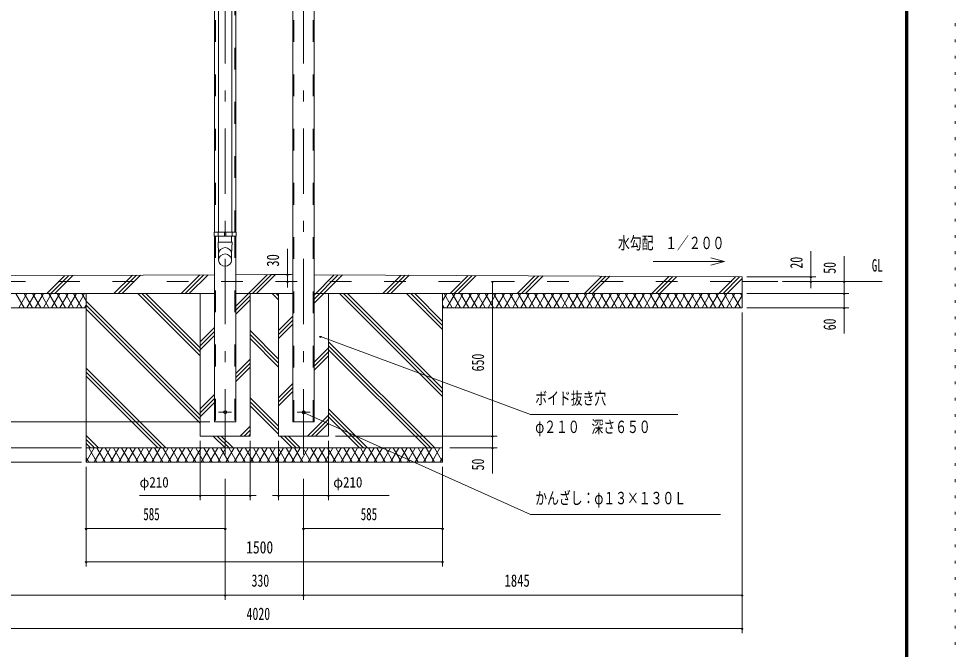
# Model space of a CAD drawing. Units: millimetres, scale not verified. Extents: x -31546 to 31551, y -14700 to 14700.
# Drawn here: x 17759 to 31551, y -3885 to 5408 of the extents above; entities that cross this region are included whole.
import ezdxf
from ezdxf.enums import TextEntityAlignment as Align

# ---------------------------------------------------------------- set-up
doc = ezdxf.new("R2010")
doc.units = ezdxf.units.MM
doc.header["$LTSCALE"] = 80
for name, pattern in [('USER2', [10, 4, -6]), ('USER3', [24, 12, -5, 2, -5]), ('USER4', [3, 0.5, -2.5])]:
    doc.linetypes.add(name, pattern=pattern)
for name, color, linetype, lineweight in [('0-6_2-02BOLD', 7, 'Continuous', 18), ('0-7_2-12HIDDEN', 3, 'USER2', 18), ('0-8_2-22CENTER', 3, 'USER3', 18), ('0-A_2-52DIM', 3, 'Continuous', 18), ('0-B_2-62HATCH', 2, 'Continuous', 18), ('0-C_F-F1PAPER', 5, 'Continuous', 18), ('0-D_F-E_J_ADD', 5, 'USER4', 18)]:
    doc.layers.add(name, color=color, linetype=linetype, lineweight=lineweight)
doc.styles.add('ＭＳ ゴシック', font='')
doc.styles.get('ＭＳ ゴシック').set_extended_font_data('MS Gothic')

msp = doc.modelspace()

# ---------------------------------------------------------------- linework, layer by layer
at = {"layer": '0-6_2-02BOLD'}
for p, q in [((20702.26, 8497.9), (20702.26, 2260.9)), ((20894.79, 2260.9), (20894.79, 8497.9)), ((20642.59, 7787.41), (20642.59, 2260.9)), ((20954.44, 2260.9), (20954.44, 7787.41)), ((21797.6, 7787.41), (21797.6, -531.6)), ((22109.45, 7787.41), (22109.45, -532.1)), ((20636.99, 2260.9), (20636.99, 2204.9)), ((20798.52, 2260.9), (20636.99, 2260.9)), ((20696.69, 2260.9), (20696.69, 2204.9)), ((20787.84, 2260.9), (20787.84, 2204.9)), ((20798.52, 2232.9), (20787.84, 2232.9)), ((20798.52, 2260.9), (20960.04, 2260.9)), ((20798.52, 2232.9), (20809.19, 2232.9)), ((20809.19, 2260.9), (20809.19, 2204.9)), ((20900.34, 2260.9), (20900.34, 2204.9)), ((20960.04, 2260.9), (20960.04, 2204.9)), ((20798.52, 2204.9), (20636.99, 2204.9)), ((20642.59, 2204.9), (20642.59, -532.1)), ((20901.75, 2115.79), (20695.25, 2115.79)), ((20695.25, 2115.79), (20702.26, 1941.96)), ((20702.24, 2115.78), (20702.24, 2204.9)), ((20798.52, 2204.9), (20960.04, 2204.9)), ((20894.73, 2115.78), (20894.73, 2204.9)), ((20894.75, 1941.96), (20901.75, 2115.79)), ((20954.44, 2204.9), (20954.44, -532.1)), ((20702.26, 1941.96), (20702.26, 1851.51)), ((20894.75, 1851.51), (20894.75, 1941.96)), ((21376.02, 1637.9), (20954.44, 1635.81)), ((21376.02, 1637.9), (21797.59, 1635.81)), ((22109.44, 1634.25), (28411.02, 1602.9)), ((28411.02, 1602.9), (28411.02, 1147.9)), ((28411.02, 1532.9), (28936.02, 1532.9)), ((20642.59, 1357.9), (14341.02, 1357.9)), ((20431.02, 1357.9), (20431.02, -742.1)), ((21797.6, 1357.9), (20954.44, 1357.9)), ((21166.02, 1357.9), (21166.02, -742.1)), ((28411.02, 1357.9), (22109.45, 1357.9)), ((22321.02, 1357.9), (22321.02, -742.1)), ((24001.02, 1357.9), (24001.02, -1127.1)), ((18751.02, 1147.9), (14341.02, 1147.9)), ((24001.02, 1147.9), (28411.02, 1147.9)), ((20642.59, -532.1), (20954.44, -532.1)), ((21798.1, -532.1), (22109.46, -532.1)), ((20431.02, -742.1), (21166.02, -742.1)), ((18751.02, -917.1), (24001.02, -917.1))]:
    msp.add_line(p, q, dxfattribs=at)
for points in [[(20642.59, 1634.25), (14341.02, 1602.9), (14341.02, 1147.9)], [(18751.02, 1357.9), (18751.02, -1127.1), (24001.02, -1127.1)], [(21586.02, 1357.9), (21586.02, -742.1), (22321.02, -742.1)]]:
    msp.add_lwpolyline(points, dxfattribs=at)
for centre in [(20798.52, -392.1), (21953.52, -392.1)]:
    msp.add_circle(centre, 22.75, dxfattribs=at)
for centre, radius, start, end in [((20798.52, 1938.53), 96.43, 3.55867, 176.44133), ((20798.52, 1845.52), 96.43, 3.55867, 176.44133), ((20798.52, 1857.5), 96.44, 183.56303, 356.43697), ((21798.1, -531.6), 0.5, 180, 270)]:
    msp.add_arc(centre, radius, start, end, dxfattribs=at)
at = {"layer": '0-7_2-12HIDDEN'}
for p, q in [((20657.29, 7787.41), (20657.29, 2260.9)), ((20939.74, 2260.9), (20939.74, 7787.41)), ((21812.3, 7787.41), (21812.3, -532.1)), ((22094.75, 7787.41), (22094.75, -532.1)), ((20657.29, 2204.9), (20657.29, -532.1)), ((20939.74, 2204.9), (20939.74, -532.1)), ((14341.02, 1532.9), (28411.02, 1532.9))]:
    msp.add_line(p, q, dxfattribs=at)
at = {"layer": '0-8_2-22CENTER'}
for p, q in [((20798.52, 9547.9), (20798.52, -1302.1)), ((21953.52, 9547.9), (21953.52, -1302.1)), ((20703.31, -392.1), (20893.72, -392.1)), ((21858.31, -392.1), (22048.72, -392.1))]:
    msp.add_line(p, q, dxfattribs=at)
at = {"layer": '0-A_2-52DIM'}
for p, q in [((21716.97, 1445.03), (21716.97, 2015.9)), ((29426.02, 1438.97), (29426.02, 1980.9)), ((28154, 1827.81), (27104, 1827.81)), ((28154, 1827.81), (27951.15, 1882.16)), ((28154, 1827.81), (27951.15, 1773.46)), ((29916.02, 1910.9), (29916.02, 769.9)), ((21772.69, 1637.9), (21465.75, 1637.9)), ((21730.97, 1637.9), (21702.97, 1637.9)), ((21730.97, 1532.9), (21702.97, 1532.9)), ((24750.02, 1532.9), (24722.02, 1532.9)), ((24736.02, 1532.9), (24736.02, -1295.1)), ((28481.01, 1602.9), (29496.02, 1602.9)), ((29006.01, 1532.9), (30476.02, 1532.9)), ((29440.02, 1602.9), (29412.02, 1602.9)), ((29440.02, 1532.9), (29412.02, 1532.9)), ((29930.02, 1532.9), (29902.02, 1532.9)), ((28481.01, 1357.9), (29986.02, 1357.9)), ((29930.02, 1357.9), (29902.02, 1357.9)), ((28481.01, 1147.9), (29986.02, 1147.9)), ((29930.02, 1147.9), (29902.02, 1147.9)), ((28411.02, 1077.9), (28411.02, -3647.09)), ((22216.97, 723.56), (22188.97, 723.56)), ((25296.02, -427.1), (22202.97, 723.56)), ((21975.04, -402.52), (21947.04, -402.52)), ((25296.02, -1897.1), (21961.04, -402.52)), ((20572.59, -532.1), (12276.03, -532.1)), ((27466.02, -427.1), (25296.02, -427.1)), ((20431.02, -812.1), (20431.02, -1687.1)), ((21166.02, -812.1), (21166.02, -1687.1)), ((21586.02, -812.1), (21586.02, -1687.1)), ((22321.02, -812.1), (22321.02, -1687.1)), ((22426.02, -742.1), (24806.02, -742.1)), ((24750.02, -742.1), (24722.02, -742.1)), ((18681.02, -917.1), (11786.02, -917.1)), ((24106.02, -917.1), (24806.02, -917.1)), ((24750.02, -917.1), (24722.02, -917.1)), ((18681.02, -1127.1), (11786.02, -1127.1)), ((18751.02, -1197.1), (18751.02, -2667.1)), ((24001.02, -1197.1), (24001.02, -2667.1)), ((20798.52, -1372.1), (20798.52, -3157.09)), ((21953.52, -1372.1), (21953.52, -3157.09)), ((19538.52, -1617.1), (21253.51, -1617.1)), ((20445.02, -1617.1), (20417.02, -1617.1)), ((21180.02, -1617.1), (21152.02, -1617.1)), ((23213.52, -1617.1), (21498.52, -1617.1)), ((21600.02, -1617.1), (21572.02, -1617.1)), ((22335.02, -1617.1), (22307.02, -1617.1)), ((25296.02, -1897.1), (28096.02, -1897.1)), ((18765.02, -2107.1), (18737.02, -2107.1)), ((18751.02, -2107.1), (20798.52, -2107.1)), ((20812.52, -2107.1), (20784.52, -2107.1)), ((21967.52, -2107.1), (21939.52, -2107.1)), ((21953.52, -2107.1), (24001.02, -2107.1)), ((24015.02, -2107.1), (23987.02, -2107.1)), ((18765.02, -2597.1), (18737.02, -2597.1)), ((18751.02, -2597.1), (24001.02, -2597.1)), ((24015.02, -2597.1), (23987.02, -2597.1)), ((28411.02, -3087.09), (14341.02, -3087.09)), ((20812.52, -3087.09), (20784.52, -3087.09)), ((21967.52, -3087.09), (21939.52, -3087.09)), ((28425.02, -3087.09), (28397.02, -3087.09)), ((14341.02, -3577.09), (28411.02, -3577.09)), ((28425.02, -3577.09), (28397.02, -3577.09))]:
    msp.add_line(p, q, dxfattribs=at)
for centre in [(21716.97, 1637.9), (21716.97, 1532.9), (24736.02, 1532.9), (29426.02, 1602.9), (29426.02, 1532.9), (29916.02, 1532.9), (29916.02, 1357.9), (29916.02, 1147.9), (22202.97, 723.56), (21961.04, -402.52), (24736.02, -742.1), (24736.02, -917.1), (20431.02, -1617.1), (21166.02, -1617.1), (21586.02, -1617.1), (22321.02, -1617.1), (18751.02, -2107.1), (20798.52, -2107.1), (21953.52, -2107.1), (24001.02, -2107.1), (18751.02, -2597.1), (24001.02, -2597.1), (20798.52, -3087.09), (21953.52, -3087.09), (28411.02, -3087.09), (28411.02, -3577.09)]:
    msp.add_arc(centre, 14, 180, 0, dxfattribs=at)
at = {"layer": '0-B_2-62HATCH'}
for p, q in [((18171.78, 1357.9), (18437.16, 1623.28)), ((18231.18, 1357.9), (18496.85, 1623.58)), ((18290.57, 1357.9), (18556.54, 1623.88)), ((19161.73, 1357.9), (19432.05, 1628.23)), ((19221.12, 1357.9), (19491.75, 1628.53)), ((19280.52, 1357.9), (19551.45, 1628.83)), ((20151.68, 1357.9), (20426.95, 1633.18)), ((20211.07, 1357.9), (20486.65, 1633.48)), ((20270.47, 1357.9), (20546.34, 1633.77)), ((20954.44, 1170.71), (21421.4, 1637.68)), ((21201.02, 1357.9), (21480.5, 1637.38)), ((21260.42, 1357.9), (21539.6, 1637.09)), ((22109.45, 1335.78), (22406.45, 1632.78)), ((22109.45, 1276.38), (22465.55, 1632.48)), ((22109.45, 1216.99), (22524.65, 1632.19)), ((23121.52, 1357.9), (23391.5, 1627.88)), ((23180.92, 1357.9), (23450.6, 1627.58)), ((23240.32, 1357.9), (23509.7, 1627.29)), ((24111.47, 1357.9), (24376.55, 1622.97)), ((24170.87, 1357.9), (24435.65, 1622.68)), ((24230.27, 1357.9), (24494.75, 1622.39)), ((25101.42, 1357.9), (25361.59, 1618.07)), ((25160.82, 1357.9), (25420.7, 1617.78)), ((25220.22, 1357.9), (25479.8, 1617.49)), ((26091.37, 1357.9), (26346.64, 1613.17)), ((26150.77, 1357.9), (26405.74, 1612.88)), ((26210.16, 1357.9), (26464.85, 1612.59)), ((27081.32, 1357.9), (27331.69, 1608.27)), ((27140.72, 1357.9), (27390.79, 1607.98)), ((27200.12, 1357.9), (27449.9, 1607.68)), ((28071.27, 1357.9), (28316.74, 1603.37)), ((28130.66, 1357.9), (28375.85, 1603.08)), ((28190.06, 1357.9), (28411.02, 1578.86)), ((17839.74, 1147.9), (17718.5, 1357.9)), ((17758.92, 1147.9), (17880.15, 1357.9)), ((17960.98, 1147.9), (17839.74, 1357.9)), ((17880.15, 1147.9), (18001.4, 1357.9)), ((18082.23, 1147.9), (17960.98, 1357.9)), ((18001.4, 1147.9), (18122.64, 1357.9)), ((18203.47, 1147.9), (18082.23, 1357.9)), ((18122.64, 1147.9), (18243.89, 1357.9)), ((18324.72, 1147.9), (18203.47, 1357.9)), ((18243.89, 1147.9), (18365.13, 1357.9)), ((18445.96, 1147.9), (18324.72, 1357.9)), ((18365.13, 1147.9), (18486.38, 1357.9)), ((18567.2, 1147.9), (18445.96, 1357.9)), ((18486.38, 1147.9), (18607.62, 1357.9)), ((18688.45, 1147.9), (18567.2, 1357.9)), ((18607.62, 1147.9), (18728.86, 1357.9)), ((18751.02, 1249.53), (18688.45, 1357.9)), ((18751.02, 1247.45), (20431.02, -432.55)), ((19511.72, 1357.9), (20431.02, 438.61)), ((19571.12, 1357.9), (20431.02, 498)), ((19630.52, 1357.9), (20431.02, 557.4)), ((20954.44, 1111.32), (21166.02, 1322.9)), ((20954.44, 1051.92), (21166.02, 1263.5)), ((21491.62, 1357.9), (21586.02, 1263.5)), ((21551.02, 1357.9), (21586.02, 1322.9)), ((22481.57, 1357.9), (24001.02, -161.55)), ((22540.96, 1357.9), (24001.02, -102.15)), ((22600.36, 1357.9), (24001.02, -42.75)), ((23471.52, 1357.9), (24001.02, 828.4)), ((23530.91, 1357.9), (24001.02, 887.8)), ((23590.31, 1357.9), (24001.02, 947.2)), ((24001.02, 1249.55), (24063.58, 1357.9)), ((24144.41, 1147.9), (24023.16, 1357.9)), ((24063.58, 1147.9), (24184.82, 1357.9)), ((24265.65, 1147.9), (24144.41, 1357.9)), ((24184.82, 1147.9), (24306.07, 1357.9)), ((24386.9, 1147.9), (24265.65, 1357.9)), ((24306.07, 1147.9), (24427.31, 1357.9)), ((24508.14, 1147.9), (24386.9, 1357.9)), ((24427.31, 1147.9), (24548.55, 1357.9)), ((24629.38, 1147.9), (24508.13, 1357.9)), ((24548.55, 1147.9), (24669.79, 1357.9)), ((24750.63, 1147.9), (24629.38, 1357.9)), ((24669.79, 1147.9), (24791.04, 1357.9)), ((24871.87, 1147.9), (24750.63, 1357.9)), ((24791.04, 1147.9), (24912.28, 1357.9)), ((24993.11, 1147.9), (24871.87, 1357.9)), ((24912.28, 1147.9), (25033.53, 1357.9)), ((25114.36, 1147.9), (24993.12, 1357.9)), ((25033.53, 1147.9), (25154.77, 1357.9)), ((25235.6, 1147.9), (25114.36, 1357.9)), ((25154.78, 1147.9), (25276.01, 1357.9)), ((25356.84, 1147.9), (25235.6, 1357.9)), ((25276.01, 1147.9), (25397.26, 1357.9)), ((25478.09, 1147.9), (25356.84, 1357.9)), ((25397.26, 1147.9), (25518.5, 1357.9)), ((25599.33, 1147.9), (25478.09, 1357.9)), ((25518.5, 1147.9), (25639.75, 1357.9)), ((25720.58, 1147.9), (25599.33, 1357.9)), ((25639.75, 1147.9), (25760.99, 1357.9)), ((25841.82, 1147.9), (25720.58, 1357.9)), ((25760.99, 1147.9), (25882.23, 1357.9)), ((25963.06, 1147.9), (25841.82, 1357.9)), ((25882.23, 1147.9), (26003.48, 1357.9)), ((26084.31, 1147.9), (25963.06, 1357.9)), ((26003.48, 1147.9), (26124.72, 1357.9)), ((26205.55, 1147.9), (26084.31, 1357.9)), ((26124.72, 1147.9), (26245.96, 1357.9)), ((26326.8, 1147.9), (26205.55, 1357.9)), ((26245.97, 1147.9), (26367.21, 1357.9)), ((26448.04, 1147.9), (26326.79, 1357.9)), ((26367.21, 1147.9), (26488.46, 1357.9)), ((26569.28, 1147.9), (26448.04, 1357.9)), ((26488.46, 1147.9), (26609.69, 1357.9)), ((26690.53, 1147.9), (26569.28, 1357.9)), ((26609.69, 1147.9), (26730.94, 1357.9)), ((26811.77, 1147.9), (26690.52, 1357.9)), ((26730.94, 1147.9), (26852.18, 1357.9)), ((26933.01, 1147.9), (26811.77, 1357.9)), ((26852.18, 1147.9), (26973.43, 1357.9)), ((27054.26, 1147.9), (26933.01, 1357.9)), ((26973.43, 1147.9), (27094.67, 1357.9)), ((27175.5, 1147.9), (27054.26, 1357.9)), ((27094.67, 1147.9), (27215.91, 1357.9)), ((27296.74, 1147.9), (27175.5, 1357.9)), ((27215.91, 1147.9), (27337.16, 1357.9)), ((27417.99, 1147.9), (27296.74, 1357.9)), ((27337.16, 1147.9), (27458.4, 1357.9)), ((27539.23, 1147.9), (27417.99, 1357.9)), ((27458.4, 1147.9), (27579.65, 1357.9)), ((27660.48, 1147.9), (27539.23, 1357.9)), ((27579.65, 1147.9), (27700.89, 1357.9)), ((27781.72, 1147.9), (27660.48, 1357.9)), ((27700.89, 1147.9), (27822.13, 1357.9)), ((27902.96, 1147.9), (27781.72, 1357.9)), ((27822.13, 1147.9), (27943.38, 1357.9)), ((28024.21, 1147.9), (27902.96, 1357.9)), ((27943.37, 1147.9), (28064.62, 1357.9)), ((28145.45, 1147.9), (28024.21, 1357.9)), ((28064.62, 1147.9), (28185.86, 1357.9)), ((28266.69, 1147.9), (28145.45, 1357.9)), ((28185.86, 1147.9), (28307.11, 1357.9)), ((28387.94, 1147.9), (28266.69, 1357.9)), ((28307.11, 1147.9), (28411.02, 1327.88)), ((28411.02, 1317.92), (28387.94, 1357.9)), ((18728.86, 1147.9), (18751.02, 1186.28)), ((18751.02, 1188.05), (20431.02, -491.95)), ((18751.02, 1128.66), (20431.02, -551.34)), ((24023.16, 1147.9), (24001.02, 1186.26)), ((21586.02, 812.35), (21797.6, 1023.93)), ((20431.02, 647.29), (20642.59, 858.86)), ((21586.02, 752.95), (21797.6, 964.53)), ((21586.02, 693.55), (21797.6, 905.13)), ((20431.02, 587.9), (20642.59, 799.47)), ((20431.02, 528.5), (20642.59, 740.07)), ((21166.02, 812.35), (21586.02, 392.35)), ((21166.02, 752.95), (21586.02, 332.95)), ((21166.02, 693.56), (21586.02, 273.55)), ((22109.45, 345.83), (22321.02, 557.4)), ((22321.02, 647.3), (23885.41, -917.1)), ((22321.02, 587.9), (23826.01, -917.1)), ((22109.45, 286.44), (22321.02, 498)), ((22109.45, 227.04), (22321.02, 438.6)), ((22321.02, 528.5), (23766.62, -917.1)), ((20954.44, 180.76), (21166.02, 392.35)), ((20954.44, 121.37), (21166.02, 332.95)), ((18751.02, 257.5), (19925.62, -917.1)), ((18751.02, 198.1), (19866.22, -917.1)), ((18751.02, 138.71), (19806.82, -917.1)), ((20954.44, 61.97), (21166.02, 273.55)), ((21586.02, -177.6), (21797.6, 33.98)), ((20431.02, -342.65), (20642.59, -131.08)), ((21586.02, -237), (21797.6, -25.42)), ((21586.02, -296.39), (21797.6, -84.82)), ((20431.02, -402.05), (20642.59, -190.48)), ((20431.02, -461.45), (20642.59, -249.88)), ((21166.02, -177.6), (21586.02, -597.6)), ((21166.02, -237), (21586.02, -657)), ((21166.02, -296.39), (21586.02, -716.4)), ((22321.02, -342.65), (22895.46, -917.1)), ((22321.02, -402.05), (22836.07, -917.1)), ((22011.48, -742.1), (22321.02, -432.55)), ((22070.87, -742.1), (22321.02, -491.95)), ((22130.27, -742.1), (22321.02, -551.35)), ((22321.02, -461.45), (22776.67, -917.1)), ((21021.52, -742.1), (21166.02, -597.6)), ((21080.92, -742.1), (21166.02, -657)), ((18751.02, -732.45), (18935.67, -917.1)), ((18751.02, -791.85), (18876.27, -917.1)), ((20621.77, -742.1), (20796.77, -917.1)), ((20681.17, -742.1), (20856.17, -917.1)), ((20740.57, -742.1), (20915.57, -917.1)), ((21140.32, -742.1), (21166.02, -716.4)), ((21611.72, -742.1), (21786.72, -917.1)), ((21671.12, -742.1), (21846.12, -917.1)), ((21730.52, -742.1), (21905.51, -917.1)), ((18751.02, -851.24), (18816.87, -917.1)), ((18751.02, -1123.72), (18870.31, -917.1)), ((18910.72, -1127.1), (18789.49, -917.1)), ((18870.31, -1127.1), (18991.55, -917.1)), ((19031.97, -1127.1), (18910.72, -917.1)), ((18991.56, -1127.1), (19112.8, -917.1)), ((19153.22, -1127.1), (19031.97, -917.1)), ((19112.8, -1127.1), (19234.04, -917.1)), ((19274.46, -1127.1), (19153.22, -917.1)), ((19234.04, -1127.1), (19355.29, -917.1)), ((19395.7, -1127.1), (19274.46, -917.1)), ((19355.29, -1127.1), (19476.53, -917.1)), ((19516.94, -1127.1), (19395.7, -917.1)), ((19476.53, -1127.1), (19597.77, -917.1)), ((19638.19, -1127.1), (19516.94, -917.1)), ((19597.77, -1127.1), (19719.02, -917.1)), ((19759.43, -1127.1), (19638.19, -917.1)), ((19719.02, -1127.1), (19840.26, -917.1)), ((19880.68, -1127.1), (19759.43, -917.1)), ((19840.26, -1127.1), (19961.51, -917.1)), ((20001.92, -1127.1), (19880.68, -917.1)), ((19961.51, -1127.1), (20082.75, -917.1)), ((20123.17, -1127.1), (20001.92, -917.1)), ((20082.75, -1127.1), (20203.99, -917.1)), ((20244.4, -1127.1), (20123.17, -917.1)), ((20203.99, -1127.1), (20325.23, -917.1)), ((20365.65, -1127.1), (20244.4, -917.1)), ((20325.24, -1127.1), (20446.48, -917.1)), ((20486.9, -1127.1), (20365.65, -917.1)), ((20446.48, -1127.1), (20567.72, -917.1)), ((20608.14, -1127.1), (20486.9, -917.1)), ((20567.72, -1127.1), (20688.97, -917.1)), ((20729.38, -1127.1), (20608.14, -917.1)), ((20688.97, -1127.1), (20810.21, -917.1)), ((20850.62, -1127.1), (20729.38, -917.1)), ((20810.21, -1127.1), (20931.45, -917.1)), ((20971.87, -1127.1), (20850.62, -917.1)), ((20931.45, -1127.1), (21052.7, -917.1)), ((21093.11, -1127.1), (20971.87, -917.1)), ((21052.7, -1127.1), (21173.94, -917.1)), ((21214.36, -1127.1), (21093.11, -917.1)), ((21173.94, -1127.1), (21295.18, -917.1)), ((21335.6, -1127.1), (21214.35, -917.1)), ((21295.18, -1127.1), (21416.43, -917.1)), ((21456.85, -1127.1), (21335.6, -917.1)), ((21416.43, -1127.1), (21537.67, -917.1)), ((21578.08, -1127.1), (21456.85, -917.1)), ((21537.67, -1127.1), (21658.91, -917.1)), ((21699.33, -1127.1), (21578.08, -917.1)), ((21658.91, -1127.1), (21780.16, -917.1)), ((21820.57, -1127.1), (21699.33, -917.1)), ((21780.16, -1127.1), (21901.4, -917.1)), ((21941.82, -1127.1), (21820.57, -917.1)), ((21901.4, -1127.1), (22022.65, -917.1)), ((22063.06, -1127.1), (21941.82, -917.1)), ((22022.64, -1127.1), (22143.89, -917.1)), ((22184.3, -1127.1), (22063.06, -917.1)), ((22143.89, -1127.1), (22265.13, -917.1)), ((22305.55, -1127.1), (22184.3, -917.1)), ((22265.13, -1127.1), (22386.38, -917.1)), ((22426.79, -1127.1), (22305.55, -917.1)), ((22386.38, -1127.1), (22507.62, -917.1)), ((22548.03, -1127.1), (22426.79, -917.1)), ((22507.62, -1127.1), (22628.86, -917.1)), ((22669.28, -1127.1), (22548.03, -917.1)), ((22628.86, -1127.1), (22750.11, -917.1)), ((22790.53, -1127.1), (22669.28, -917.1)), ((22750.11, -1127.1), (22871.35, -917.1)), ((22911.76, -1127.1), (22790.52, -917.1)), ((22871.35, -1127.1), (22992.59, -917.1)), ((23033.01, -1127.1), (22911.76, -917.1)), ((22992.59, -1127.1), (23113.84, -917.1)), ((23154.25, -1127.1), (23033.01, -917.1)), ((23113.84, -1127.1), (23235.08, -917.1)), ((23275.49, -1127.1), (23154.25, -917.1)), ((23235.08, -1127.1), (23356.33, -917.1)), ((23396.74, -1127.1), (23275.49, -917.1)), ((23356.33, -1127.1), (23477.57, -917.1)), ((23517.98, -1127.1), (23396.74, -917.1)), ((23477.57, -1127.1), (23598.81, -917.1)), ((23639.23, -1127.1), (23517.98, -917.1)), ((23598.81, -1127.1), (23720.06, -917.1)), ((23760.47, -1127.1), (23639.23, -917.1)), ((23720.06, -1127.1), (23841.3, -917.1)), ((23881.71, -1127.1), (23760.47, -917.1)), ((23841.3, -1127.1), (23962.54, -917.1)), ((24001.02, -1123.74), (23881.71, -917.1)), ((18789.49, -1127.1), (18751.02, -1060.47)), ((23962.54, -1127.1), (24001.02, -1060.45))]:
    msp.add_line(p, q, dxfattribs=at)
at = {"layer": '0-C_F-F1PAPER'}
for p, q in [((30816.13, -13965), (30816.13, 14105)), ((30830.13, -13979), (30830.13, 14119)), ((30837.13, -13986), (30837.13, 14126)), ((30844.13, -13993), (30844.13, 14133)), ((30851.13, -14000), (30851.13, 14140))]:
    msp.add_line(p, q, dxfattribs=at)
for points in [[(-9325.37, -13996.5), (30847.63, -13996.5), (30847.63, 14136.5)], [(-9318.37, -13989.5), (30840.63, -13989.5), (30840.63, 14129.5)], [(-9311.37, -13982.5), (30833.63, -13982.5), (30833.63, 14122.5)], [(-9304.37, -13975.5), (30826.63, -13975.5), (30826.63, 14115.5)], [(-9300.87, -13972), (30823.13, -13972), (30823.13, 14112)], [(-9297.37, -13968.5), (30819.63, -13968.5), (30819.63, 14108.5)]]:
    msp.add_lwpolyline(points, dxfattribs=at)
at = {"layer": '0-D_F-E_J_ADD'}
msp.add_line((31551.13, 14700), (31551.13, -14700), dxfattribs=at)

# ---------------------------------------------------------------- texts
at = {"layer": '0-A_2-52DIM', "color": 7, "style": 'ＭＳ ゴシック'}
for s, height, width, p in [('水勾配\u3000１／２００', 182.3, 0.7, (26583.85, 1957.68)), ('GL', 182.3, 0.65, (30322.02, 1627.77)), ('ボイド抜き穴', 182.3, 0.7, (25366.02, -332.23)), ('φ２１０\u3000深さ６５０', 182.3, 0.7, (25366.02, -752.23)), ('φ210', 155, 0.9, (19538.52, -1547.1)), ('φ210', 155, 0.9, (22391.02, -1547.1)), ('かんざし：φ１３×１３０Ｌ', 182.3, 0.7, (25366.02, -1802.23)), ('585', 182.3, 0.65, (19592.91, -2037.1)), ('585', 182.3, 0.65, (22795.41, -2037.1)), ('1500', 182.3, 0.8, (21108.64, -2527.1)), ('330', 182.3, 0.7, (21187.27, -3017.09)), ('1845', 182.3, 0.75, (24913.15, -3017.09)), ('4020', 182.3, 0.7, (21114.36, -3507.09))]:
    msp.add_text(s, height=height, dxfattribs=dict(at, width=width)).set_placement(p, align=Align.BOTTOM_LEFT)
for s, width, p in [('30', 0.75, (21646.97, 1752.26)), ('20', 0.7, (29356.02, 1725.65)), ('50', 0.7, (29846.02, 1649.5)), ('60', 0.7, (29846.02, 815.94)), ('650', 0.7, (24666.02, 210.69)), ('50', 0.7, (24666.02, -1248.5))]:
    msp.add_text(s, height=182.3, rotation=90, dxfattribs=dict(at, width=width)).set_placement(p, align=Align.BOTTOM_LEFT)

doc.saveas('drawing.dxf')
